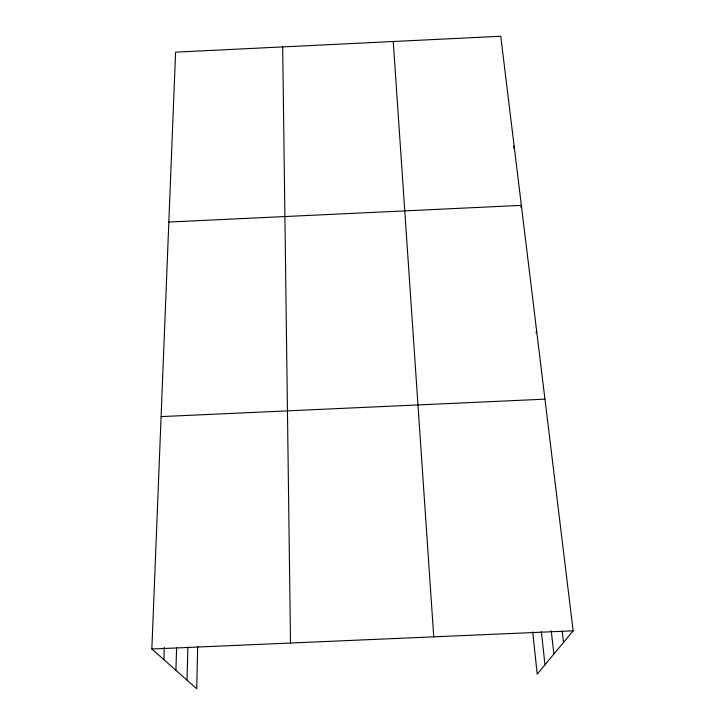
<?xml version="1.0" encoding="UTF-8"?>
<svg xmlns="http://www.w3.org/2000/svg" width="725" height="725" viewBox="0 0 725 725"><rect width="100%" height="100%" fill="white"/><g stroke="black" fill="none" stroke-linecap="round" stroke-linejoin="round"><path stroke-width="1.09" d="M197.68 646.401L196.729 688.75L151.851 649.02L175.595 52.155L500.767 36.25L573.149 630.813L537.207 674.168L532.721 631.919M187.014 680.15L187.875 647.398M175.912 670.317L176.592 647.67M163.868 659.659L164.303 647.316M513.717 148.145L514.116 145.924M520.903 207.549L521.357 205.374L168.834 222.04M536.029 332.947L536.627 330.854M161.095 416.612L544.946 399.167M151.851 649.02L573.149 630.813M562.201 631.239L563.515 642.423M551.227 630.696L553.873 654.059M541.339 631.52L544.982 664.789M393.24 41.506L433.749 636.831M282.678 46.917L290.507 643.03"/></g></svg>
